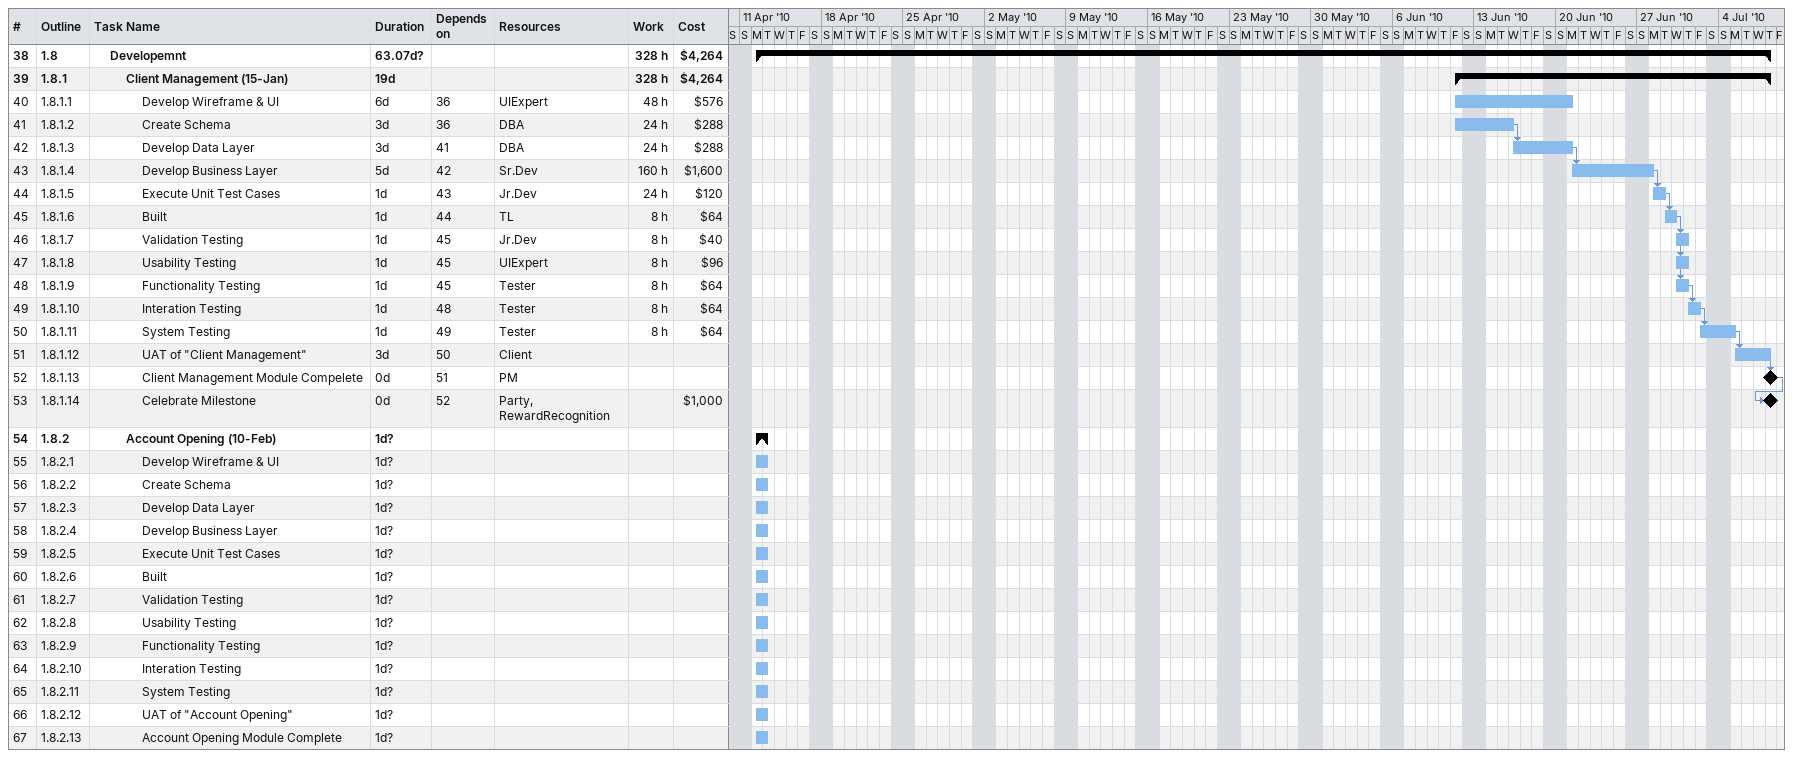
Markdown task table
| ID | WBS | Task | Duration | Start | Finish | Predecessors | Resources | Work (h) | Cost ($) |
|---|---|---|---|---|---|---|---|---|---|
| 38 | 1.8 | **Developemnt** | 63.07d? | 2010-04-12 | 2010-07-08 |  |  | 328 | 4264 |
| 39 | 1.8.1 | **Client Management (15-Jan)** | 19d | 2010-06-11 | 2010-07-08 |  |  | 328 | 4264 |
| 40 | 1.8.1.1 | Develop Wireframe & UI | 6d | 2010-06-11 | 2010-06-21 | 36 | UIExpert | 48 | 576 |
| 41 | 1.8.1.2 | Create Schema | 3d | 2010-06-11 | 2010-06-16 | 36 | DBA | 24 | 288 |
| 42 | 1.8.1.3 | Develop Data Layer | 3d | 2010-06-16 | 2010-06-21 | 41 | DBA | 24 | 288 |
| 43 | 1.8.1.4 | Develop Business Layer | 5d | 2010-06-21 | 2010-06-28 | 42 | Sr.Dev | 160 | 1600 |
| 44 | 1.8.1.5 | Execute Unit Test Cases | 1d | 2010-06-28 | 2010-06-29 | 43 | Jr.Dev | 24 | 120 |
| 45 | 1.8.1.6 | Built | 1d | 2010-06-29 | 2010-06-30 | 44 | TL | 8 | 64 |
| 46 | 1.8.1.7 | Validation Testing | 1d | 2010-06-30 | 2010-07-01 | 45 | Jr.Dev | 8 | 40 |
| 47 | 1.8.1.8 | Usability Testing | 1d | 2010-06-30 | 2010-07-01 | 45 | UIExpert | 8 | 96 |
| 48 | 1.8.1.9 | Functionality Testing | 1d | 2010-06-30 | 2010-07-01 | 45 | Tester | 8 | 64 |
| 49 | 1.8.1.10 | Interation Testing | 1d | 2010-07-01 | 2010-07-02 | 48 | Tester | 8 | 64 |
| 50 | 1.8.1.11 | System Testing | 1d | 2010-07-02 | 2010-07-05 | 49 | Tester | 8 | 64 |
| 51 | 1.8.1.12 | UAT of "Client Management" | 3d | 2010-07-05 | 2010-07-08 | 50 | Client |  |  |
| 52 | 1.8.1.13 | Client Management Module Compelete | 0d | 2010-07-08 | 2010-07-08 | 51 | PM |  |  |
| 53 | 1.8.1.14 | Celebrate Milestone | 0d | 2010-07-08 | 2010-07-08 | 52 | Party, RewardRecognition |  | 1000 |
| 54 | 1.8.2 | **Account Opening (10-Feb)** | 1d? | 2010-04-12 | 2010-04-13 |  |  |  |  |
| 55 | 1.8.2.1 | Develop Wireframe & UI | 1d? | 2010-04-12 | 2010-04-13 |  |  |  |  |
| 56 | 1.8.2.2 | Create Schema | 1d? | 2010-04-12 | 2010-04-13 |  |  |  |  |
| 57 | 1.8.2.3 | Develop Data Layer | 1d? | 2010-04-12 | 2010-04-13 |  |  |  |  |
| 58 | 1.8.2.4 | Develop Business Layer | 1d? | 2010-04-12 | 2010-04-13 |  |  |  |  |
| 59 | 1.8.2.5 | Execute Unit Test Cases | 1d? | 2010-04-12 | 2010-04-13 |  |  |  |  |
| 60 | 1.8.2.6 | Built | 1d? | 2010-04-12 | 2010-04-13 |  |  |  |  |
| 61 | 1.8.2.7 | Validation Testing | 1d? | 2010-04-12 | 2010-04-13 |  |  |  |  |
| 62 | 1.8.2.8 | Usability Testing | 1d? | 2010-04-12 | 2010-04-13 |  |  |  |  |
| 63 | 1.8.2.9 | Functionality Testing | 1d? | 2010-04-12 | 2010-04-13 |  |  |  |  |
| 64 | 1.8.2.10 | Interation Testing | 1d? | 2010-04-12 | 2010-04-13 |  |  |  |  |
| 65 | 1.8.2.11 | System Testing | 1d? | 2010-04-12 | 2010-04-13 |  |  |  |  |
| 66 | 1.8.2.12 | UAT of "Account Opening" | 1d? | 2010-04-12 | 2010-04-13 |  |  |  |  |
| 67 | 1.8.2.13 | Account Opening Module Complete | 1d? | 2010-04-12 | 2010-04-13 |  |  |  |  |
